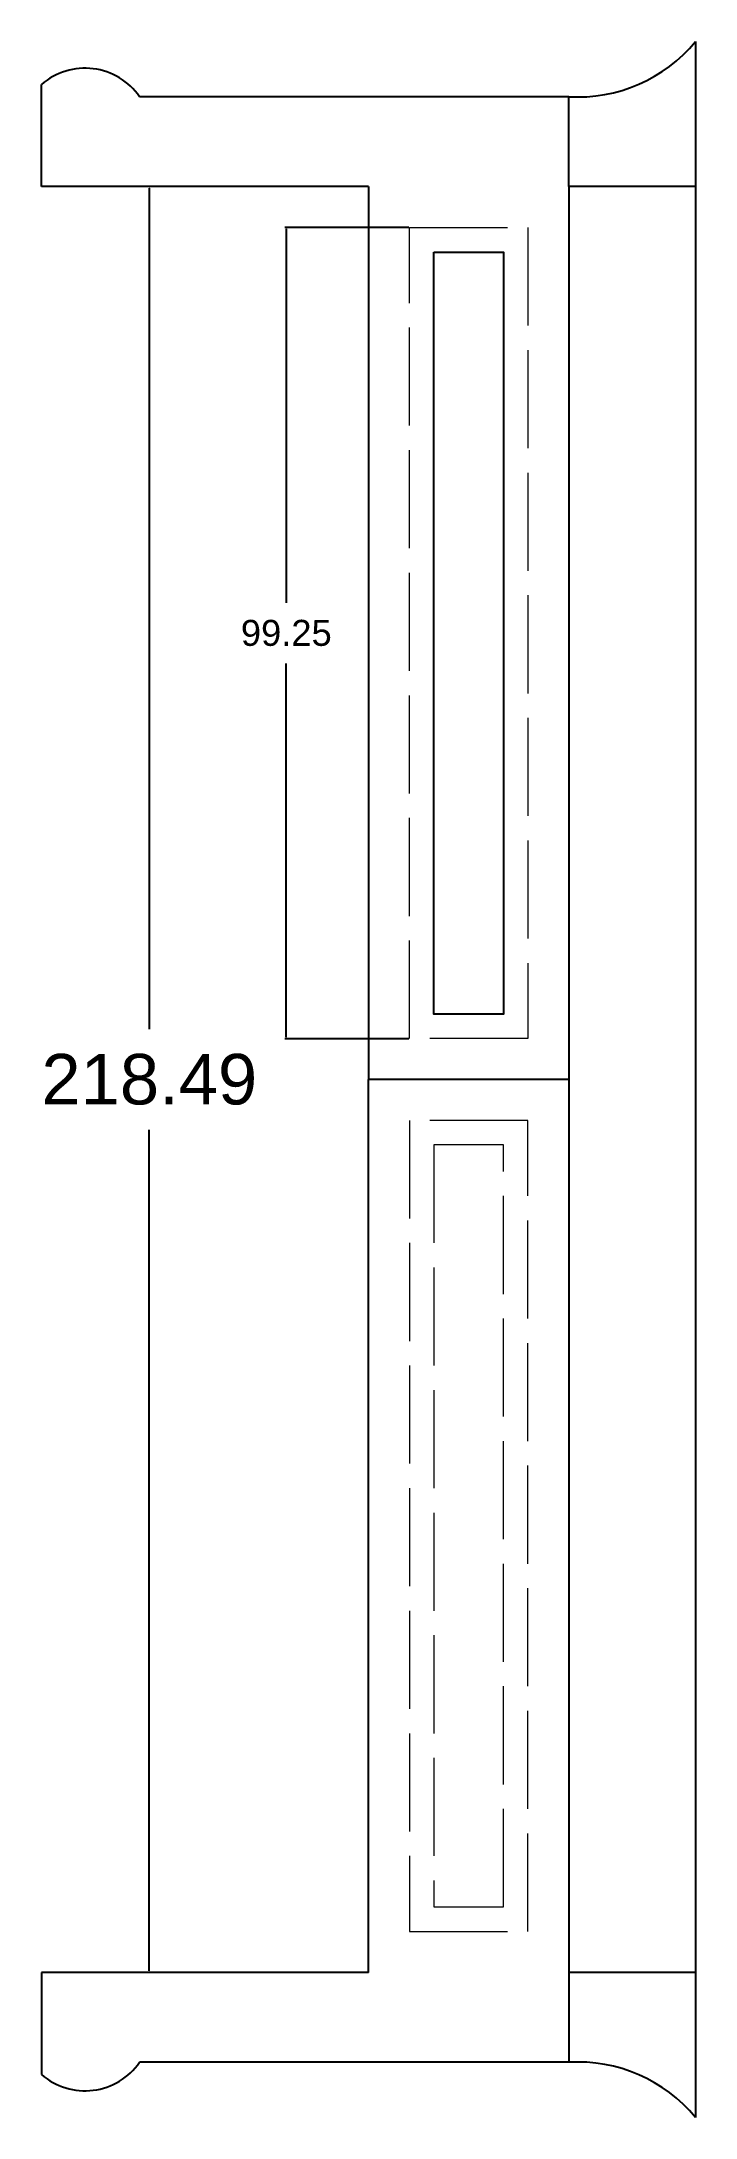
# Model space of a CAD drawing. Header units: centimetres. Extents: x 92 to 172, y 8 to 262.
import ezdxf

# ---------------------------------------------------------------- set-up
doc = ezdxf.new("R2010")
doc.units = ezdxf.units.CM
doc.header["$MEASUREMENT"] = 0
doc.linetypes.add('ACAD_ISO02W100', pattern=[15, 12, -3])
doc.layers.add('Dimensiuni', color=131, linetype='Continuous')
doc.layers.add('Schita', color=7, linetype='Continuous')
doc.layers.add('Spatiu Masa', color=7, linetype='ACAD_ISO02W100', lineweight=5)
doc.styles.get("Standard").update_dxf_attribs({"font": 'arial.ttf'})
doc.dimstyles.get("Standard").update_dxf_attribs({"dimtxt": 0.18, "dimasz": 0.18, "dimexe": 0.18, "dimexo": 0.0625, "dimgap": 0.09, "dimtad": 0, "dimtih": 1, "dimtoh": 1, "dimdec": 4, "dimzin": 0, "dimdsep": 46, "dimtxsty": 'Standard', "dimcen": 0.09, "dimadec": 0, "dimazin": 0, "dimtfac": 1, "dimtdec": 4, "dimtofl": 0, "dimtmove": 0, "dimatfit": 3, "dimfxl": 1, "dimtolj": 1, "dimtzin": 0, "dimarcsym": 0})

# ---------------------------------------------------------------- blocks, each defined once
blk = doc.blocks.new('*D4')
at = {"layer": 'Defpoints', "color": 0, "transparency": 16777216}
for p in [(121.69, 239.12), (136.75, 239.12), (136.75, 139.87)]:
    blk.add_point(p, dxfattribs=at)
at = {"layer": 'Dimensiuni', "color": 0, "lineweight": -2, "transparency": 16777216}
for p, q in [((136.68, 239.12), (121.51, 239.12)), ((121.69, 238.94), (121.69, 193.21)), ((121.69, 140.05), (121.69, 185.78)), ((136.68, 139.87), (121.51, 139.87))]:
    blk.add_line(p, q, dxfattribs=at)
at = {"layer": 'Dimensiuni', "color": 0, "transparency": 16777216}
for points in [[(121.66, 238.94), (121.72, 238.94), (121.69, 239.12)], [(121.66, 140.05), (121.72, 140.05), (121.69, 139.87)]]:
    blk.add_solid(points, dxfattribs=at)
at = {"layer": 'Dimensiuni', "color": 0, "transparency": 16777216, "insert": (121.69, 189.5), "char_height": 3.18, "attachment_point": 5}
blk.add_mtext('\\A1;99.25', dxfattribs=at)
blk = doc.blocks.new('*D5')
at = {"layer": 'Defpoints', "color": 0, "transparency": 16777216}
for p in [(131.75, 244.12), (104.93, 25.63), (131.75, 25.63)]:
    blk.add_point(p, dxfattribs=at)
at = {"layer": 'Dimensiuni', "color": 0, "lineweight": -2, "transparency": 16777216}
for p, q in [((131.68, 244.12), (104.75, 244.12)), ((104.93, 243.94), (104.93, 141.03)), ((104.93, 25.81), (104.93, 128.72)), ((131.68, 25.63), (104.75, 25.63))]:
    blk.add_line(p, q, dxfattribs=at)
at = {"layer": 'Dimensiuni', "color": 0, "transparency": 16777216}
for points in [[(104.9, 243.94), (104.96, 243.94), (104.93, 244.12)], [(104.9, 25.81), (104.96, 25.81), (104.93, 25.63)]]:
    blk.add_solid(points, dxfattribs=at)
at = {"layer": 'Dimensiuni', "color": 0, "transparency": 16777216, "insert": (104.93, 134.87), "char_height": 6.18, "attachment_point": 5}
blk.add_mtext('\\A1;218.49', dxfattribs=at)

msp = doc.modelspace()

# ---------------------------------------------------------------- linework, layer by layer
at = {"layer": 'Schita'}
for p, q in [((171.746, 261.875), (171.746, 7.875)), ((91.746, 244.121), (91.746, 256.621)), ((156.246, 255.121), (103.746, 255.121)), ((156.247, 244.121), (156.246, 255.121)), ((131.746, 244.121), (91.746, 244.121)), ((131.746, 244.121), (131.746, 134.875)), ((156.247, 244.121), (156.247, 134.875)), ((171.746, 244.121), (156.247, 244.121)), ((156.247, 134.875), (131.746, 134.875)), ((131.746, 25.628), (131.746, 134.875)), ((156.247, 134.875), (156.247, 25.628)), ((91.746, 25.628), (91.746, 13.128)), ((131.746, 25.628), (91.746, 25.628)), ((156.247, 25.628), (156.246, 14.628)), ((171.746, 25.628), (156.247, 25.628)), ((156.246, 14.628), (103.746, 14.628))]:
    msp.add_line(p, q, dxfattribs=at)
msp.add_lwpolyline([(139.746, 236.121), (148.247, 236.121), (148.247, 142.875), (139.746, 142.875)], close=True, dxfattribs=at)
for centre, radius, start, end in [((157.348, 273.755), 18.667, 266.61478, 320.47206), ((97.07, 250.469), 8.137, 34.87498, 130.87498), ((97.07, 19.281), 8.137, 229.12502, 325.12502), ((157.348, -4.006), 18.667, 39.52794, 93.38522)]:
    msp.add_arc(centre, radius, start, end, dxfattribs=at)
at = {"layer": 'Spatiu Masa'}
for points in [[(136.746, 239.121), (151.247, 239.121), (151.247, 139.875), (136.746, 139.875)], [(139.746, 236.121), (148.247, 236.121), (148.247, 142.875), (139.746, 142.875)], [(136.746, 30.628), (151.247, 30.628), (151.247, 129.875), (136.746, 129.875)], [(139.746, 33.628), (148.247, 33.628), (148.247, 126.875), (139.746, 126.875)]]:
    msp.add_lwpolyline(points, close=True, dxfattribs=at)

# ---------------------------------------------------------------- dimensions: what is measured, and where the dimension line sits
at = {"layer": 'Dimensiuni'}
for base, p1, p2, override, picture, middle in [((104.927, 25.628), (131.746, 244.121), (131.746, 25.628), {"dimtxt": 6.18, "dimgap": 3, "dimdec": 2}, '*D5', (104.927, 134.875)), ((121.691, 239.121), (136.746, 139.875), (136.746, 239.121), {"dimtxt": 3.18, "dimgap": 2.09, "dimdec": 2}, '*D4', (121.691, 189.498))]:
    dim = msp.add_linear_dim(base=base, p1=p1, p2=p2, angle=90, dimstyle='Standard', override=override, dxfattribs=at)
    dim.commit()
    dim.dimension.update_dxf_attribs({"geometry": picture, "text_midpoint": middle})

doc.saveas('drawing.dxf')
